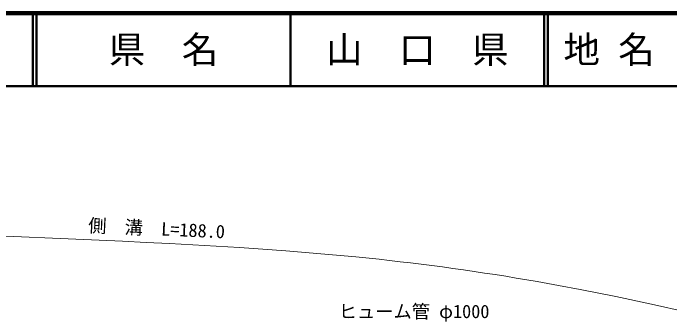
# Model space of a CAD drawing. Units: millimetres, scale not verified. Extents: x 40000 to 680000, y 20000 to 380000.
# Drawn here: x 295040 to 384948, y 337573 to 380000 of the extents above; entities that cross this region are included whole.
import ezdxf
from ezdxf.enums import TextEntityAlignment as Align

# ---------------------------------------------------------------- set-up
doc = ezdxf.new("R2010")
doc.units = ezdxf.units.MM
doc.header["$LTSCALE"] = 1000
for name, color, linetype, lineweight in [('M-STR-HTXT', 7, 'Continuous', 13), ('M-TTL', 2, 'Continuous', 140), ('M-TTL-LINE', 7, 'Continuous', 50)]:
    doc.layers.add(name, color=color, linetype=linetype, lineweight=lineweight)
doc.layers.add('M-TTL-TXT', color=7, linetype='Continuous')
doc.styles.add('ＭＳ ゴシック', font='')
doc.styles.get('ＭＳ ゴシック').set_extended_font_data('MS Gothic')

msp = doc.modelspace()

# ---------------------------------------------------------------- linework, layer by layer
at = {"layer": 'M-STR-HTXT'}
msp.add_line((303641, 349038), (223039, 352648), dxfattribs=at)
for points in [[(303641, 349038), (306837, 348892), (310034, 348744), (313230, 348591), (316426, 348431), (319622, 348262), (322817, 348080), (326011, 347884), (329204, 347672), (332395, 347441), (335585, 347188), (338773, 346912), (341959, 346609), (345142, 346278), (346555, 346121)], [(409218, 333725), (406764, 334344), (401913, 335557), (397058, 336753), (392197, 337922), (387327, 339057), (382448, 340146), (377556, 341183), (372652, 342157), (369682, 342712)]]:
    msp.add_lwpolyline(points, dxfattribs=at)
msp.add_arc((308561, 8251), 340000, 79.6439, 83.58403, dxfattribs=at)
at = {"layer": 'M-TTL'}
msp.add_line((680000, 380000), (40000, 380000), dxfattribs=at)
at = {"layer": 'M-TTL-LINE'}
for p, q in [((297750, 380000), (297750, 370000)), ((298250, 380000), (298250, 370000)), ((333000, 380000), (333000, 370000)), ((367750, 380000), (367750, 370000)), ((368250, 380000), (368250, 370000)), ((40000, 370000), (680000, 370000))]:
    msp.add_line(p, q, dxfattribs=at)

# ---------------------------------------------------------------- texts
at = {"layer": 'M-STR-HTXT', "style": 'ＭＳ ゴシック'}
msp.add_text('側\u3000溝\u3000L=188.0', height=1833, rotation=357.303, dxfattribs=at).set_placement((314610, 349031), align=Align.BOTTOM_CENTER)
msp.add_text('ヒューム管 φ1000', height=1833, dxfattribs=at).set_placement((339614, 337672), align=Align.BOTTOM_LEFT)
at = {"layer": 'M-TTL-TXT', "style": 'ＭＳ ゴシック'}
for s, p in [('県\u3000名', (315625, 375000)), ('山\u3000口\u3000県', (350375, 375000))]:
    msp.add_text(s, height=3666, dxfattribs=at).set_placement(p, align=Align.MIDDLE_CENTER)
msp.add_text('地 名', height=3666, dxfattribs=at).set_placement((370380, 375000), align=Align.MIDDLE_LEFT)

doc.saveas('drawing.dxf')
